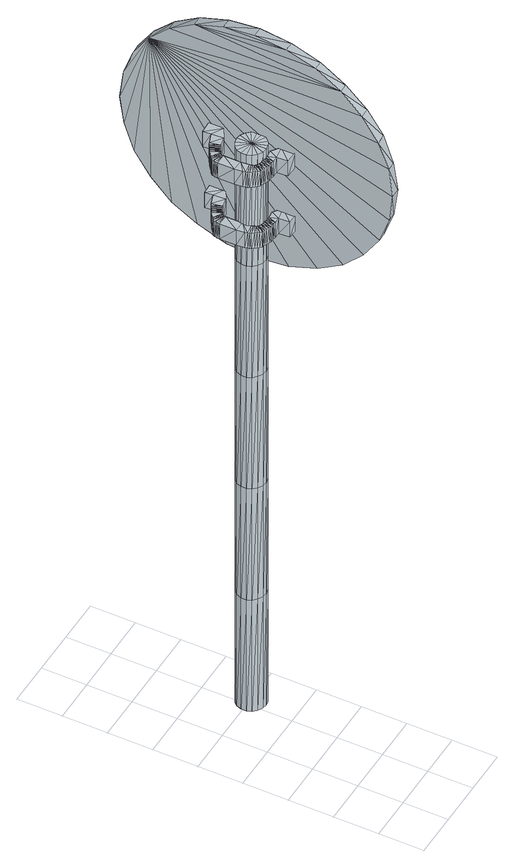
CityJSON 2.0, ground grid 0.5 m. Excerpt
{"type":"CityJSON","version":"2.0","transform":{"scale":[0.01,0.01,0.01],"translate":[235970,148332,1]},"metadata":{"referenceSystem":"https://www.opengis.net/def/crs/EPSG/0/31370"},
"CityObjects":{
"object1":{"type":"GenericCityObject","attributes":{"cluster":56,"mean_distance_to_centroid":0.244,"new_centroid_x":235970.13,"new_centroid_y":148333.39,"mean_distance_to_camera":7.17,"H1":0,"H2":0,"Z_final":107.88,"cluster2":-1,"proj_x":235968.61,"proj_y":148337.56,"id_line":53076,"bearing_l":249.98,"distance":4.44,"orientation":"left","G_obj":69.98},"geometry":[{"type":"MultiSurface","lod":"2","boundaries":[[[0,1,2]],[[2,1,3]],[[3,1,4]],[[4,1,5]],[[5,1,6]],[[1,7,6]],[[1,8,7]],[[1,9,8]],[[1,10,9]],[[1,11,10]],[[1,12,11]],[[1,13,12]],[[1,14,13]],[[15,14,1]],[[16,15,1]],[[17,16,1]],[[18,17,1]],[[0,18,1]],[[19,20,0]],[[19,0,2]],[[21,19,2]],[[21,2,3]],[[21,3,22]],[[22,3,4]],[[22,4,23]],[[23,4,5]],[[23,5,24]],[[24,5,6]],[[24,6,25]],[[25,6,7]],[[25,7,26]],[[26,7,8]],[[26,8,27]],[[8,9,27]],[[27,9,28]],[[9,10,28]],[[10,29,28]],[[10,11,29]],[[11,30,29]],[[11,12,30]],[[30,12,31]],[[31,12,13]],[[31,13,32]],[[32,13,14]],[[32,14,33]],[[33,14,15]],[[33,15,34]],[[34,15,16]],[[34,16,35]],[[35,16,17]],[[36,35,17]],[[18,36,17]],[[20,36,18]],[[20,18,0]],[[37,38,20]],[[37,20,19]],[[39,37,19]],[[21,39,19]],[[39,21,40]],[[40,21,22]],[[40,22,41]],[[41,22,23]],[[41,23,42]],[[42,23,24]],[[42,24,43]],[[43,24,25]],[[43,25,44]],[[44,25,26]],[[26,45,44]],[[26,27,45]],[[27,46,45]],[[27,28,46]],[[28,47,46]],[[28,29,47]],[[47,29,48]],[[29,30,48]],[[48,30,49]],[[49,30,31]],[[49,31,50]],[[50,31,32]],[[50,32,51]],[[51,32,33]],[[51,33,52]],[[52,33,34]],[[52,34,53]],[[53,34,35]],[[54,53,35]],[[54,35,36]],[[38,54,36]],[[38,36,20]],[[55,56,38]],[[55,38,37]],[[57,55,37]],[[57,37,39]],[[57,39,58]],[[58,39,40]],[[58,40,59]],[[59,40,41]],[[59,41,60]],[[60,41,42]],[[60,42,61]],[[61,42,43]],[[61,43,62]],[[62,43,44]],[[44,63,62]],[[44,45,63]],[[45,64,63]],[[45,46,64]],[[46,65,64]],[[46,47,65]],[[47,66,65]],[[47,48,66]],[[66,48,67]],[[67,48,49]],[[67,49,68]],[[68,49,50]],[[68,50,69]],[[69,50,51]],[[69,51,70]],[[70,51,52]],[[70,52,71]],[[71,52,53]],[[72,71,53]],[[72,53,54]],[[56,72,54]],[[56,54,38]],[[73,74,56]],[[73,56,55]],[[75,73,55]],[[75,55,57]],[[75,57,76]],[[76,57,58]],[[76,58,77]],[[77,58,59]],[[77,59,78]],[[78,59,60]],[[78,60,79]],[[79,60,61]],[[79,61,80]],[[80,61,62]],[[62,81,80]],[[62,63,81]],[[63,82,81]],[[63,64,82]],[[64,83,82]],[[64,65,83]],[[65,84,83]],[[65,66,84]],[[84,66,85]],[[85,66,67]],[[85,67,86]],[[86,67,68]],[[86,68,87]],[[87,68,69]],[[87,69,88]],[[88,69,70]],[[88,70,89]],[[89,70,71]],[[90,89,71]],[[90,71,72]],[[74,90,72]],[[74,72,56]],[[91,92,74]],[[91,74,73]],[[93,91,73]],[[93,73,75]],[[93,75,94]],[[94,75,76]],[[94,76,95]],[[95,76,77]],[[95,77,96]],[[96,77,78]],[[96,78,97]],[[97,78,79]],[[97,79,98]],[[98,79,80]],[[80,99,98]],[[80,81,99]],[[81,100,99]],[[81,82,100]],[[82,101,100]],[[82,83,101]],[[83,102,101]],[[83,84,102]],[[102,84,103]],[[103,84,85]],[[103,85,104]],[[104,85,86]],[[104,86,105]],[[105,86,87]],[[105,87,106]],[[106,87,88]],[[106,88,107]],[[107,88,89]],[[108,107,89]],[[108,89,90]],[[92,108,90]],[[92,90,74]],[[92,91,109]],[[91,93,109]],[[93,94,109]],[[94,95,109]],[[95,96,109]],[[109,96,97]],[[109,97,98]],[[109,98,99]],[[109,99,100]],[[109,100,101]],[[109,101,102]],[[109,102,103]],[[109,103,104]],[[105,109,104]],[[106,109,105]],[[107,109,106]],[[108,109,107]],[[92,109,108]],[[110,111,112]],[[113,112,114]],[[115,112,113]],[[116,112,115]],[[117,112,116]],[[118,112,117]],[[119,112,118]],[[120,112,119]],[[121,112,120]],[[122,112,121]],[[122,123,112]],[[123,110,112]],[[111,124,112]],[[124,125,112]],[[125,126,112]],[[126,127,112]],[[127,128,112]],[[128,129,112]],[[129,130,112]],[[130,131,112]],[[112,131,132]],[[131,133,132]],[[131,134,133]],[[133,134,135]],[[133,135,136]],[[135,137,136]],[[133,136,138]],[[136,139,138]],[[136,137,139]],[[137,140,139]],[[137,135,140]],[[135,141,140]],[[135,134,141]],[[134,142,141]],[[134,131,142]],[[131,143,142]],[[131,130,143]],[[143,130,144]],[[144,130,129]],[[144,129,145]],[[145,129,128]],[[145,128,146]],[[146,127,147]],[[147,127,126]],[[147,126,148]],[[148,126,125]],[[148,125,149]],[[149,125,124]],[[150,149,124]],[[150,124,111]],[[151,150,111]],[[151,111,110]],[[152,151,110]],[[152,110,123]],[[146,128,127]],[[153,123,122]],[[154,153,122]],[[154,122,121]],[[155,154,121]],[[155,121,120]],[[156,155,120]],[[156,120,119]],[[157,156,119]],[[157,119,118]],[[157,118,158]],[[158,118,117]],[[158,117,159]],[[153,152,123]],[[159,117,116]],[[159,116,160]],[[160,116,115]],[[160,115,161]],[[161,115,113]],[[161,113,162]],[[162,113,114]],[[162,114,163]],[[163,114,112]],[[163,112,164]],[[164,112,132]],[[132,165,164]],[[132,133,165]],[[133,138,165]],[[138,139,140]],[[161,162,163]],[[160,161,163]],[[159,160,163]],[[158,159,163]],[[157,158,163]],[[156,157,163]],[[155,156,163]],[[154,155,163]],[[153,154,163]],[[153,163,152]],[[152,163,151]],[[151,163,150]],[[150,163,149]],[[149,163,148]],[[148,163,147]],[[147,163,146]],[[146,163,145]],[[145,163,144]],[[144,163,143]],[[143,163,142]],[[163,164,142]],[[142,164,165]],[[142,165,141]],[[165,140,141]],[[165,138,140]],[[166,167,168]],[[168,167,169]],[[170,168,169]],[[170,169,171]],[[170,171,172]],[[172,171,173]],[[172,173,174]],[[174,173,175]],[[174,175,176]],[[176,175,177]],[[176,177,178]],[[178,177,179]],[[178,179,180]],[[180,179,181]],[[180,181,182]],[[182,181,183]],[[182,183,184]],[[184,183,185]],[[184,185,186]],[[186,185,187]],[[186,187,188]],[[188,187,189]],[[188,189,190]],[[190,189,191]],[[192,190,191]],[[192,191,193]],[[194,192,193]],[[194,193,195]],[[196,194,195]],[[196,195,197]],[[198,196,197]],[[198,197,199]],[[200,198,199]],[[200,199,201]],[[202,200,201]],[[202,201,203]],[[204,202,203]],[[204,203,205]],[[206,204,205]],[[206,205,207]],[[208,206,207]],[[208,207,209]],[[210,208,209]],[[210,209,211]],[[212,210,211]],[[212,211,213]],[[214,212,213]],[[214,213,215]],[[216,214,215]],[[216,215,217]],[[216,217,218]],[[218,217,219]],[[218,219,220]],[[220,219,221]],[[220,221,222]],[[222,221,223]],[[222,223,224]],[[224,223,225]],[[224,225,226]],[[226,225,227]],[[226,227,228]],[[228,227,229]],[[228,229,230]],[[230,229,231]],[[230,231,232]],[[232,231,233]],[[232,233,234]],[[234,233,235]],[[234,235,236]],[[236,235,237]],[[236,237,238]],[[238,237,239]],[[240,238,239]],[[240,239,241]],[[240,241,242]],[[242,241,243]],[[243,244,242]],[[243,245,244]],[[244,245,246]],[[246,245,247]],[[246,247,248]],[[248,247,249]],[[248,249,250]],[[250,249,251]],[[250,251,252]],[[252,251,253]],[[252,253,254]],[[254,253,255]],[[254,255,256]],[[256,255,257]],[[256,257,258]],[[258,257,259]],[[258,259,260]],[[260,259,261]],[[260,261,262]],[[262,261,263]],[[262,263,264]],[[264,263,265]],[[264,265,266]],[[266,265,267]],[[266,267,268]],[[268,267,269]],[[269,270,268]],[[269,271,270]],[[271,272,270]],[[271,273,272]],[[273,274,272]],[[273,275,274]],[[275,276,274]],[[275,277,276]],[[277,278,276]],[[277,279,278]],[[279,280,278]],[[279,281,280]],[[281,282,280]],[[281,283,282]],[[283,284,282]],[[283,285,284]],[[285,286,284]],[[285,287,286]],[[287,288,286]],[[287,289,288]],[[289,290,288]],[[289,291,290]],[[290,291,292]],[[292,291,293]],[[292,293,294]],[[294,293,295]],[[294,295,296]],[[296,295,297]],[[296,297,298]],[[298,297,299]],[[298,299,300]],[[300,299,301]],[[300,301,302]],[[302,301,303]],[[302,303,304]],[[304,303,305]],[[304,305,306]],[[306,305,307]],[[306,307,308]],[[308,307,309]],[[308,309,310]],[[310,309,311]],[[310,311,312]],[[312,311,313]],[[313,166,312]],[[313,167,166]],[[169,167,313]],[[169,313,171]],[[171,313,311]],[[173,171,311]],[[173,311,309]],[[175,173,309]],[[175,309,307]],[[177,175,307]],[[177,307,305]],[[179,177,305]],[[179,305,303]],[[181,179,303]],[[181,303,301]],[[183,181,301]],[[183,301,299]],[[183,299,297]],[[185,183,297]],[[185,297,295]],[[187,185,295]],[[187,295,293]],[[189,187,293]],[[189,293,291]],[[189,291,289]],[[189,289,287]],[[191,189,287]],[[191,287,285]],[[193,191,285]],[[195,193,285]],[[195,285,283]],[[197,195,283]],[[199,197,283]],[[201,199,283]],[[201,283,281]],[[203,201,281]],[[205,203,281]],[[205,281,279]],[[205,279,207]],[[207,279,209]],[[209,279,277]],[[209,277,211]],[[211,277,275]],[[211,275,213]],[[213,275,273]],[[213,273,215]],[[215,273,271]],[[215,271,217]],[[217,271,219]],[[219,271,269]],[[219,269,221]],[[221,269,223]],[[223,269,267]],[[223,267,225]],[[225,267,265]],[[225,265,227]],[[227,265,263]],[[227,263,229]],[[229,263,261]],[[229,261,231]],[[231,261,259]],[[231,259,257]],[[231,257,233]],[[233,257,255]],[[233,255,235]],[[235,255,253]],[[235,253,237]],[[253,251,237]],[[237,251,249]],[[237,249,239]],[[249,247,239]],[[239,247,245]],[[239,245,241]],[[241,245,243]],[[240,242,244]],[[168,312,166]],[[170,312,168]],[[170,310,312]],[[172,310,170]],[[172,308,310]],[[174,308,172]],[[174,306,308]],[[176,306,174]],[[176,304,306]],[[178,304,176]],[[178,302,304]],[[180,302,178]],[[180,300,302]],[[182,300,180]],[[182,298,300]],[[182,296,298]],[[184,296,182]],[[184,294,296]],[[186,294,184]],[[186,292,294]],[[188,292,186]],[[188,290,292]],[[188,288,290]],[[188,286,288]],[[190,286,188]],[[190,284,286]],[[192,284,190]],[[194,284,192]],[[194,282,284]],[[196,282,194]],[[198,282,196]],[[200,282,198]],[[200,280,282]],[[202,280,200]],[[204,280,202]],[[204,278,280]],[[204,206,278]],[[206,208,278]],[[208,276,278]],[[208,210,276]],[[210,274,276]],[[210,212,274]],[[212,272,274]],[[212,214,272]],[[214,270,272]],[[214,216,270]],[[216,218,270]],[[218,268,270]],[[218,220,268]],[[220,222,268]],[[222,266,268]],[[222,224,266]],[[224,264,266]],[[224,226,264]],[[226,262,264]],[[226,228,262]],[[228,260,262]],[[228,230,260]],[[230,258,260]],[[230,256,258]],[[230,232,256]],[[232,254,256]],[[232,234,254]],[[234,252,254]],[[234,236,252]],[[252,236,250]],[[236,248,250]],[[236,238,248]],[[248,238,246]],[[238,244,246]],[[238,240,244]],[[314,315,316]],[[316,315,317]],[[318,316,317]],[[318,317,319]],[[318,319,320]],[[320,319,321]],[[320,321,322]],[[322,321,323]],[[322,323,324]],[[324,323,325]],[[324,325,326]],[[326,325,327]],[[326,327,328]],[[328,327,329]],[[328,329,330]],[[330,329,331]],[[330,331,332]],[[332,331,333]],[[332,333,334]],[[334,333,335]],[[334,335,336]],[[336,335,337]],[[336,337,338]],[[338,337,339]],[[340,338,339]],[[340,339,341]],[[342,340,341]],[[342,341,343]],[[344,342,343]],[[344,343,345]],[[346,344,345]],[[346,345,347]],[[348,346,347]],[[348,347,349]],[[350,348,349]],[[350,349,351]],[[352,350,351]],[[352,351,353]],[[354,352,353]],[[354,353,355]],[[356,354,355]],[[356,355,357]],[[358,356,357]],[[358,357,359]],[[360,358,359]],[[360,359,361]],[[362,360,361]],[[362,361,363]],[[364,362,363]],[[364,363,365]],[[364,365,366]],[[366,365,367]],[[366,367,368]],[[368,367,369]],[[368,369,370]],[[370,369,371]],[[370,371,372]],[[372,371,373]],[[372,373,374]],[[374,373,375]],[[374,375,376]],[[376,375,377]],[[376,377,378]],[[378,377,379]],[[378,379,380]],[[380,379,381]],[[380,381,382]],[[382,381,383]],[[382,383,384]],[[384,383,385]],[[384,385,386]],[[386,385,387]],[[388,386,387]],[[388,387,389]],[[388,389,390]],[[390,389,391]],[[391,392,390]],[[391,393,392]],[[392,393,394]],[[394,393,395]],[[394,395,396]],[[396,395,397]],[[396,397,398]],[[398,397,399]],[[398,399,400]],[[400,399,401]],[[400,401,402]],[[402,401,403]],[[402,403,404]],[[404,403,405]],[[404,405,406]],[[406,405,407]],[[406,407,408]],[[408,407,409]],[[408,409,410]],[[410,409,411]],[[410,411,412]],[[412,411,413]],[[412,413,414]],[[414,413,415]],[[414,415,416]],[[416,415,417]],[[417,418,416]],[[417,419,418]],[[419,420,418]],[[419,421,420]],[[421,422,420]],[[421,423,422]],[[423,424,422]],[[423,425,424]],[[425,426,424]],[[425,427,426]],[[427,428,426]],[[427,429,428]],[[429,430,428]],[[429,431,430]],[[431,432,430]],[[431,433,432]],[[433,434,432]],[[433,435,434]],[[435,436,434]],[[435,437,436]],[[437,438,436]],[[437,439,438]],[[438,439,440]],[[440,439,441]],[[440,441,442]],[[442,441,443]],[[442,443,444]],[[444,443,445]],[[444,445,446]],[[446,445,447]],[[446,447,448]],[[448,447,449]],[[448,449,450]],[[450,449,451]],[[450,451,452]],[[452,451,453]],[[452,453,454]],[[454,453,455]],[[454,455,456]],[[456,455,457]],[[456,457,458]],[[458,457,459]],[[458,459,460]],[[460,459,461]],[[461,314,460]],[[461,315,314]],[[317,315,461]],[[317,461,319]],[[319,461,459]],[[321,319,459]],[[321,459,457]],[[323,321,457]],[[323,457,455]],[[325,323,455]],[[325,455,453]],[[327,325,453]],[[327,453,451]],[[329,327,451]],[[329,451,449]],[[331,329,449]],[[331,449,447]],[[331,447,445]],[[333,331,445]],[[333,445,443]],[[335,333,443]],[[335,443,441]],[[337,335,441]],[[337,441,439]],[[337,439,437]],[[337,437,435]],[[339,337,435]],[[339,435,433]],[[341,339,433]],[[343,341,433]],[[343,433,431]],[[345,343,431]],[[347,345,431]],[[349,347,431]],[[349,431,429]],[[351,349,429]],[[353,351,429]],[[353,429,427]],[[353,427,355]],[[355,427,357]],[[357,427,425]],[[357,425,359]],[[359,425,423]],[[359,423,361]],[[361,423,421]],[[361,421,363]],[[363,421,419]],[[363,419,365]],[[365,419,367]],[[367,419,417]],[[367,417,369]],[[369,417,371]],[[371,417,415]],[[371,415,373]],[[373,415,413]],[[373,413,375]],[[375,413,411]],[[375,411,377]],[[377,411,409]],[[377,409,379]],[[379,409,407]],[[379,407,405]],[[379,405,381]],[[381,405,403]],[[381,403,383]],[[383,403,401]],[[383,401,385]],[[401,399,385]],[[385,399,397]],[[385,397,387]],[[397,395,387]],[[387,395,393]],[[387,393,389]],[[389,393,391]],[[388,390,392]],[[316,460,314]],[[318,460,316]],[[318,458,460]],[[320,458,318]],[[320,456,458]],[[322,456,320]],[[322,454,456]],[[324,454,322]],[[324,452,454]],[[326,452,324]],[[326,450,452]],[[328,450,326]],[[328,448,450]],[[330,448,328]],[[330,446,448]],[[330,444,446]],[[332,444,330]],[[332,442,444]],[[334,442,332]],[[334,440,442]],[[336,440,334]],[[336,438,440]],[[336,436,438]],[[336,434,436]],[[338,434,336]],[[338,432,434]],[[340,432,338]],[[342,432,340]],[[342,430,432]],[[344,430,342]],[[346,430,344]],[[348,430,346]],[[348,428,430]],[[350,428,348]],[[352,428,350]],[[352,426,428]],[[352,354,426]],[[354,356,426]],[[356,424,426]],[[356,358,424]],[[358,422,424]],[[358,360,422]],[[360,420,422]],[[360,362,420]],[[362,418,420]],[[362,364,418]],[[364,366,418]],[[366,416,418]],[[366,368,416]],[[368,370,416]],[[370,414,416]],[[370,372,414]],[[372,412,414]],[[372,374,412]],[[374,410,412]],[[374,376,410]],[[376,408,410]],[[376,378,408]],[[378,406,408]],[[378,404,406]],[[378,380,404]],[[380,402,404]],[[380,382,402]],[[382,400,402]],[[382,384,400]],[[400,384,398]],[[384,396,398]],[[384,386,396]],[[396,386,394]],[[386,392,394]],[[386,388,392]]]}]}
},
"vertices":[
[59,216,1],[59,199,1],[53,215,1],[48,212,1],[44,208,1],[42,202,1],[42,196,1],[44,191,1],[48,187,1],[53,184,1],[59,183,1],[64,184,1],[69,187,1],[73,191,1],[75,196,1],[75,202,1],[73,208,1],[69,212,1],[64,215,1],[53,215,150],[59,216,150],[48,212,150],[44,208,150],[42,202,150],[42,196,150],[44,191,150],[48,187,150],[53,184,150],[59,183,150],[64,184,150],[69,187,150],[73,191,150],[75,196,150],[75,202,150],[73,208,150],[69,212,150],[64,215,150],[53,215,299],[59,216,299],[48,212,299],[44,208,299],[42,202,299],[42,196,299],[44,191,299],[48,187,299],[53,184,299],[59,183,299],[64,184,299],[69,187,299],[73,191,299],[75,196,299],[75,202,299],[73,208,299],[69,212,299],[64,215,299],[53,215,448],[59,216,448],[48,212,448],[44,208,448],[42,202,448],[42,196,448],[44,191,448],[48,187,448],[53,184,448],[59,183,448],[64,184,448],[69,187,448],[73,191,448],[75,196,448],[75,202,448],[73,208,448],[69,212,448],[64,215,448],[53,215,597],[59,216,597],[48,212,597],[44,208,597],[42,202,597],[42,196,597],[44,191,597],[48,187,597],[53,184,597],[59,183,597],[64,184,597],[69,187,597],[73,191,597],[75,196,597],[75,202,597],[73,208,597],[69,212,597],[64,215,597],[53,215,746],[59,216,746],[48,212,746],[44,208,746],[42,202,746],[42,196,746],[44,191,746],[48,187,746],[53,184,746],[59,183,746],[64,184,746],[69,187,746],[73,191,746],[75,196,746],[75,202,746],[73,208,746],[69,212,746],[64,215,746],[59,199,746],[76,136,593],[76,108,610],[72,320,822],[73,349,763],[72,338,794],[73,353,728],[74,349,694],[74,338,662],[75,320,634],[75,297,610],[76,269,593],[76,237,581],[76,203,577],[76,168,581],[76,85,634],[75,67,662],[75,56,694],[74,52,728],[74,56,763],[73,67,794],[73,85,822],[72,108,846],[71,297,846],[71,269,864],[72,136,864],[71,168,875],[71,237,875],[71,203,879],[82,237,875],[82,203,879],[82,168,875],[82,136,864],[82,108,846],[83,85,823],[84,67,795],[84,56,763],[85,52,728],[85,56,694],[86,67,662],[86,85,634],[87,108,611],[87,136,593],[87,168,581],[87,203,577],[87,237,581],[86,269,593],[86,297,611],[85,320,634],[85,338,662],[84,350,694],[84,354,728],[83,350,763],[83,338,795],[82,320,823],[82,297,846],[82,269,864],[80,255,652],[80,255,632],[63,254,652],[63,254,632],[64,245,652],[64,245,632],[53,241,652],[53,241,632],[51,240,652],[51,240,632],[49,239,652],[49,239,632],[47,238,652],[47,238,632],[46,237,652],[46,237,632],[44,236,652],[44,236,632],[42,235,652],[42,235,632],[41,234,652],[41,234,632],[36,230,652],[36,230,632],[34,229,652],[34,229,632],[33,228,652],[33,228,632],[32,226,652],[32,226,632],[32,225,652],[32,225,632],[31,223,652],[31,223,632],[31,221,652],[31,221,632],[31,220,652],[31,220,632],[31,202,652],[31,202,632],[32,193,652],[32,193,632],[33,190,652],[33,190,632],[33,188,652],[33,188,632],[34,186,652],[34,186,632],[36,184,652],[36,184,632],[37,182,652],[37,182,632],[39,180,652],[39,180,632],[41,178,652],[41,178,632],[42,178,652],[42,178,632],[44,177,652],[44,177,632],[46,176,652],[46,176,632],[49,175,652],[49,175,632],[51,174,652],[51,174,632],[54,174,652],[54,174,632],[56,174,652],[56,174,632],[59,173,652],[59,173,632],[65,173,652],[65,173,632],[66,161,652],[66,161,632],[80,160,652],[80,160,632],[80,176,652],[80,176,632],[70,183,652],[70,183,632],[62,182,652],[62,182,632],[60,182,652],[60,182,632],[59,182,652],[59,182,632],[57,182,652],[57,182,632],[55,183,652],[55,183,632],[54,183,652],[54,183,632],[52,183,652],[52,183,632],[50,184,652],[50,184,632],[49,184,652],[49,184,632],[47,185,652],[47,185,632],[46,186,652],[46,186,632],[45,187,652],[45,187,632],[45,189,652],[45,189,632],[44,190,652],[44,190,632],[44,192,652],[44,192,632],[43,201,652],[43,201,632],[43,220,652],[43,220,632],[43,221,652],[43,221,632],[43,222,652],[43,222,632],[44,223,652],[44,223,632],[44,224,652],[44,224,632],[45,225,652],[45,225,632],[46,225,652],[46,225,632],[47,226,652],[47,226,632],[48,227,652],[48,227,632],[49,227,652],[49,227,632],[50,228,652],[50,228,632],[51,228,652],[51,228,632],[53,228,652],[53,228,632],[54,229,652],[54,229,632],[55,229,652],[55,229,632],[65,231,652],[65,231,632],[77,238,652],[77,238,632],[76,255,737],[76,255,717],[59,254,737],[59,254,717],[60,245,737],[60,245,717],[49,241,737],[49,241,717],[47,240,737],[47,240,717],[45,239,737],[45,239,717],[43,238,737],[43,238,717],[42,237,737],[42,237,717],[40,236,737],[40,236,717],[38,235,737],[38,235,717],[37,234,737],[37,234,717],[32,230,737],[32,230,717],[30,229,737],[30,229,717],[29,228,737],[29,228,717],[28,226,737],[28,226,717],[28,225,737],[28,225,717],[27,223,737],[27,223,717],[27,221,737],[27,221,717],[27,220,737],[27,220,717],[27,202,737],[27,202,717],[28,193,737],[28,193,717],[29,190,737],[29,190,717],[29,188,737],[29,188,717],[30,186,737],[30,186,717],[32,184,737],[32,184,717],[33,182,737],[33,182,717],[35,180,737],[35,180,717],[37,178,737],[37,178,717],[38,178,737],[38,178,717],[40,177,737],[40,177,717],[42,176,737],[42,176,717],[45,175,737],[45,175,717],[47,174,737],[47,174,717],[50,174,737],[50,174,717],[52,174,737],[52,174,717],[55,173,737],[55,173,717],[61,173,737],[61,173,717],[62,161,737],[62,161,717],[76,160,737],[76,160,717],[76,176,737],[76,176,717],[66,183,737],[66,183,717],[58,182,737],[58,182,717],[56,182,737],[56,182,717],[55,182,737],[55,182,717],[53,182,737],[53,182,717],[51,183,737],[51,183,717],[49,183,737],[49,183,717],[48,183,737],[48,183,717],[46,184,737],[46,184,717],[45,184,737],[45,184,717],[43,185,737],[43,185,717],[42,186,737],[42,186,717],[41,187,737],[41,187,717],[41,189,737],[41,189,717],[40,190,737],[40,190,717],[40,192,737],[40,192,717],[39,201,737],[39,201,717],[39,220,737],[39,220,717],[39,221,737],[39,221,717],[39,222,737],[39,222,717],[40,223,737],[40,223,717],[40,224,737],[40,224,717],[41,225,737],[41,225,717],[42,225,737],[42,225,717],[43,226,737],[43,226,717],[44,227,737],[44,227,717],[45,227,737],[45,227,717],[46,228,737],[46,228,717],[47,228,737],[47,228,717],[49,228,737],[49,228,717],[50,229,737],[50,229,717],[51,229,737],[51,229,717],[61,231,737],[61,231,717],[73,238,737],[73,238,717]
]}
